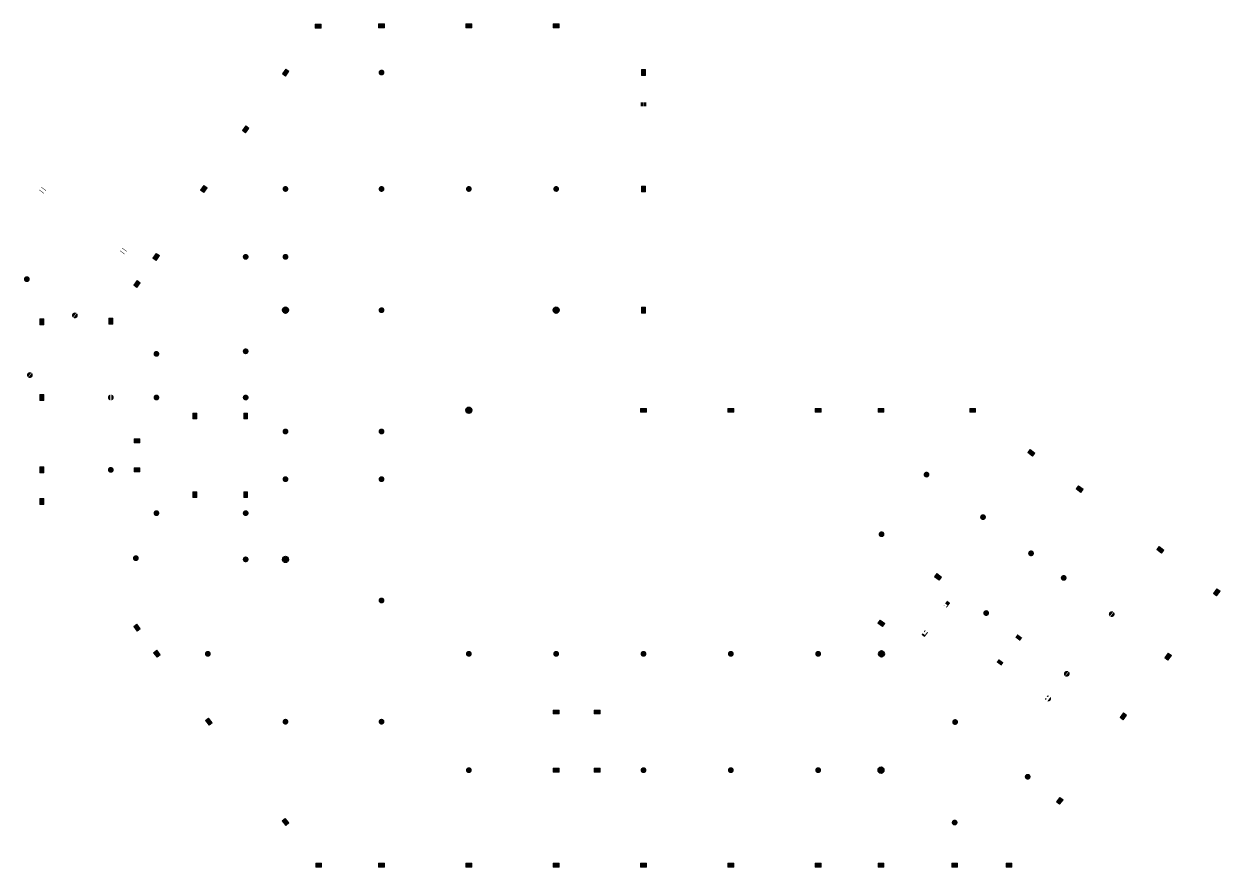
# Model space of a CAD drawing. Header units: inches. Extents: x 625 to 2719, y 1 to 1360.
# Drawn here: x 2279.6 to 2402.9, y 245.4 to 332.3 of the extents above; entities that cross this region are included whole.
import ezdxf

# ---------------------------------------------------------------- set-up
doc = ezdxf.new("R2010")
doc.units = ezdxf.units.IN
doc.header["$MEASUREMENT"] = 0
doc.layers.add('A-COLS', color=52, linetype='Continuous', lineweight=9)
doc.layers.add('A-WALL', color=113, linetype='Continuous', lineweight=9)

# ---------------------------------------------------------------- blocks, each defined once
blk = doc.blocks.new('M_Round Column - 600mm-1311491-3_ GROUND FLOOR LVL')
at = {"layer": 'A-COLS'}
blk.add_hatch(color=256, dxfattribs=at).paths.add_polyline_path([(0, -300), (59, -294), (115, -277), (167, -249), (212, -212), (249, -167), (277, -115), (294, -59), (300, 0), (294, 59), (277, 115), (249, 167), (212, 212), (167, 249), (115, 277), (59, 294), (0, 300), (-59, 294), (-115, 277), (-167, 249), (-212, 212), (-249, 167), (-277, 115), (-294, 59), (-300, 0), (-294, -59), (-277, -115), (-249, -167), (-212, -212), (-167, -249), (-115, -277), (-59, -294)], flags=0)
at = {"layer": 'A-COLS', "lineweight": 35}
for start, end in [(90, 180), (180, 360), (360, 90)]:
    blk.add_arc((0, 0), 300, start, end, dxfattribs=at)
blk = doc.blocks.new('COLUMN 400X600')
at = {"layer": 'A-WALL'}
blk.add_hatch(color=256, dxfattribs=at).paths.add_polyline_path([(-50065, 63928), (-49665, 63928), (-49665, 64528), (-50065, 64528)])
for p, q in [((-50065, 64328), (-49665, 64328)), ((-50065, 64228), (-49665, 64228)), ((-50065, 64128), (-49665, 64128)), ((-49965, 64528), (-49965, 63928)), ((-49865, 64528), (-49865, 63928)), ((-49765, 64528), (-49765, 63928))]:
    blk.add_line(p, q)
blk.add_lwpolyline([(-49665, 63928), (-50065, 63928), (-50065, 64528), (-49665, 64528)], close=True, dxfattribs=at)
blk = doc.blocks.new('DSC')
at = {"layer": 'A-COLS'}
for points in [[(217767, 74626), (217825, 74632), (217882, 74649), (217934, 74677), (217979, 74714), (218016, 74759), (218044, 74811), (218061, 74868), (218067, 74926), (218061, 74985), (218044, 75041), (218016, 75093), (217979, 75138), (217934, 75176), (217882, 75203), (217825, 75220), (217767, 75226), (217708, 75220), (217652, 75203), (217600, 75176), (217555, 75138), (217517, 75093), (217490, 75041), (217473, 74985), (217467, 74926), (217473, 74868), (217490, 74811), (217517, 74759), (217555, 74714), (217600, 74677), (217652, 74649), (217708, 74632)], [(245667, 74626), (245725, 74632), (245782, 74649), (245834, 74677), (245879, 74714), (245916, 74759), (245944, 74811), (245961, 74868), (245967, 74926), (245961, 74985), (245944, 75041), (245916, 75093), (245879, 75138), (245834, 75176), (245782, 75203), (245725, 75220), (245667, 75226), (245608, 75220), (245552, 75203), (245500, 75176), (245455, 75138), (245417, 75093), (245390, 75041), (245373, 74985), (245367, 74926), (245373, 74868), (245390, 74811), (245417, 74759), (245455, 74714), (245500, 74677), (245552, 74649), (245608, 74632)], [(236667, 64309), (236725, 64314), (236782, 64332), (236834, 64359), (236879, 64397), (236916, 64442), (236944, 64494), (236961, 64550), (236967, 64609), (236961, 64667), (236944, 64724), (236916, 64775), (236879, 64821), (236834, 64858), (236782, 64886), (236725, 64903), (236667, 64909), (236608, 64903), (236552, 64886), (236500, 64858), (236455, 64821), (236417, 64775), (236390, 64724), (236373, 64667), (236367, 64609), (236373, 64550), (236390, 64494), (236417, 64442), (236455, 64397), (236500, 64359), (236552, 64332), (236608, 64314)], [(279144, 27206), (279203, 27212), (279259, 27229), (279311, 27257), (279356, 27294), (279394, 27339), (279421, 27391), (279438, 27448), (279444, 27506), (279438, 27565), (279421, 27621), (279394, 27673), (279356, 27718), (279311, 27756), (279259, 27783), (279203, 27800), (279144, 27806), (279086, 27800), (279029, 27783), (278977, 27756), (278932, 27718), (278895, 27673), (278867, 27621), (278850, 27565), (278844, 27506), (278850, 27448), (278867, 27391), (278895, 27339), (278932, 27294), (278977, 27257), (279029, 27229), (279086, 27212)]]:
    blk.add_hatch(color=256, dxfattribs=at).paths.add_polyline_path(points, flags=0)
at = {"layer": 'A-WALL'}
h = blk.add_hatch(color=256, dxfattribs=at)
h.paths.add_polyline_path([(220830, 104039), (220904, 104039), (221085, 104297), (221167, 104239), (221430, 104239), (221430, 104439), (220830, 104439), (220830, 104050)], flags=0)
h.paths.add_polyline_path([(221172, 104039), (221430, 104039), (221430, 104214), (221202, 104214), (221249, 104182), (221156, 104050)], flags=0)
h = blk.add_hatch(color=256, dxfattribs=at)
h.paths.add_polyline_path([(227967, 104039), (227967, 104214), (227367, 104214), (227367, 104039)], flags=0)
h.paths.add_polyline_path([(227967, 104239), (227967, 104439), (227367, 104439), (227367, 104239)], flags=0)
h = blk.add_hatch(color=256, dxfattribs=at)
h.paths.add_polyline_path([(236967, 104039), (236967, 104214), (236367, 104214), (236367, 104039)], flags=0)
h.paths.add_polyline_path([(236967, 104239), (236967, 104439), (236367, 104439), (236367, 104239)], flags=0)
for points in [[(245367, 104039), (245967, 104039), (245967, 104239), (245953, 104239), (245953, 104264), (245967, 104264), (245967, 104439), (245367, 104439), (245367, 104239), (245667, 104239), (245667, 104214), (245367, 104214)], [(217527, 99233), (217872, 99724), (217790, 99782), (217445, 99291)], [(227667, 99126), (227725, 99132), (227782, 99149), (227834, 99177), (227879, 99214), (227916, 99259), (227944, 99311), (227961, 99368), (227967, 99426), (227961, 99485), (227944, 99541), (227916, 99593), (227879, 99638), (227834, 99676), (227782, 99703), (227725, 99720), (227667, 99726), (227608, 99720), (227552, 99703), (227500, 99676), (227455, 99638), (227417, 99593), (227390, 99541), (227373, 99485), (227367, 99426), (227373, 99368), (227390, 99311), (227417, 99259), (227455, 99214), (227500, 99177), (227552, 99149), (227608, 99132)], [(254467, 99126), (254642, 99126), (254642, 99426), (254667, 99426), (254667, 99126), (254867, 99126), (254867, 99726), (254467, 99726)], [(213413, 93378), (213758, 93869), (213676, 93927), (213331, 93436)], [(209098, 87238), (209443, 87729), (209361, 87787), (209016, 87296)], [(217767, 87126), (217825, 87132), (217882, 87149), (217934, 87177), (217979, 87214), (218016, 87259), (218044, 87311), (218061, 87368), (218067, 87426), (218061, 87485), (218044, 87541), (218016, 87593), (217979, 87638), (217934, 87676), (217882, 87703), (217825, 87720), (217767, 87726), (217708, 87720), (217652, 87703), (217600, 87676), (217555, 87638), (217517, 87593), (217490, 87541), (217473, 87485), (217467, 87426), (217473, 87368), (217490, 87311), (217517, 87259), (217555, 87214), (217600, 87177), (217652, 87149), (217708, 87132)], [(217767, 80126), (217825, 80132), (217882, 80149), (217934, 80177), (217979, 80214), (218016, 80259), (218044, 80311), (218061, 80368), (218067, 80426), (218061, 80485), (218044, 80541), (218016, 80593), (217979, 80638), (217934, 80676), (217882, 80703), (217825, 80720), (217767, 80726), (217708, 80720), (217652, 80703), (217600, 80676), (217555, 80638), (217517, 80593), (217490, 80541), (217473, 80485), (217467, 80426), (217473, 80368), (217490, 80311), (217517, 80259), (217555, 80214), (217600, 80177), (217652, 80149), (217708, 80132)], [(227667, 74626), (227725, 74632), (227782, 74649), (227834, 74677), (227879, 74714), (227916, 74759), (227944, 74811), (227961, 74868), (227967, 74926), (227961, 74985), (227944, 75041), (227916, 75093), (227879, 75138), (227834, 75176), (227782, 75203), (227725, 75220), (227667, 75226), (227667, 74926), (227642, 74926), (227642, 75225), (227587, 75215), (227535, 75196), (227487, 75167), (227446, 75129), (227412, 75085), (227387, 75035), (227372, 74982), (227367, 74926), (227373, 74868), (227390, 74811), (227417, 74759), (227455, 74714), (227500, 74677), (227552, 74649), (227608, 74632)], [(254467, 74626), (254867, 74626), (254867, 75226), (254667, 75226), (254667, 74926), (254642, 74926), (254642, 75226), (254467, 75226)], [(192567, 73421), (192567, 73721), (192767, 73721), (192767, 73421), (192867, 73421), (192867, 74021), (192467, 74021), (192467, 73421)], [(254967, 64409), (254967, 64809), (254367, 64809), (254367, 64409)], [(263967, 64409), (263967, 64609), (263667, 64609), (263667, 64634), (263967, 64634), (263967, 64809), (263367, 64809), (263367, 64409)], [(288883, 64409), (288883, 64809), (288283, 64809), (288283, 64409)], [(294771, 59882), (295011, 60202), (294532, 60563), (294291, 60244), (294451, 60123), (294571, 60283), (294731, 60163), (294611, 60003)], [(283836, 57680), (283894, 57686), (283951, 57703), (284002, 57731), (284048, 57768), (284085, 57813), (284113, 57865), (284130, 57922), (284136, 57980), (284130, 58039), (284113, 58095), (284085, 58147), (284048, 58192), (284002, 58229), (283951, 58257), (283894, 58274), (283836, 58280), (283777, 58274), (283721, 58257), (283669, 58229), (283624, 58192), (283586, 58147), (283559, 58095), (283542, 58039), (283536, 57980), (283542, 57922), (283559, 57865), (283586, 57813), (283624, 57768), (283669, 57731), (283721, 57703), (283777, 57686)], [(299722, 56151), (299963, 56471), (299484, 56832), (299243, 56512), (299443, 56362), (299563, 56522), (299643, 56461), (299522, 56302)], [(308037, 49885), (308278, 50205), (307799, 50566), (307558, 50246), (307718, 50126), (307838, 50286), (307998, 50165), (307878, 50005)], [(209767, 39206), (209825, 39212), (209882, 39229), (209934, 39257), (209979, 39294), (210016, 39339), (210044, 39391), (210061, 39448), (210067, 39506), (210061, 39565), (210044, 39621), (210016, 39673), (209979, 39718), (209934, 39756), (209882, 39783), (209825, 39800), (209767, 39806), (209708, 39800), (209652, 39783), (209600, 39756), (209555, 39718), (209517, 39673), (209490, 39621), (209473, 39565), (209467, 39506), (209473, 39448), (209490, 39391), (209517, 39339), (209555, 39294), (209600, 39257), (209652, 39229), (209708, 39212)], [(245667, 39206), (245725, 39212), (245782, 39229), (245834, 39257), (245879, 39294), (245916, 39339), (245944, 39391), (245961, 39448), (245967, 39506), (245961, 39565), (245944, 39621), (245916, 39673), (245879, 39718), (245834, 39756), (245782, 39783), (245725, 39800), (245667, 39806), (245608, 39800), (245552, 39783), (245500, 39756), (245455, 39718), (245417, 39673), (245390, 39621), (245373, 39565), (245367, 39506), (245373, 39448), (245390, 39391), (245417, 39339), (245455, 39294), (245500, 39257), (245552, 39229), (245608, 39212)], [(254667, 39206), (254725, 39212), (254782, 39229), (254834, 39257), (254879, 39294), (254916, 39339), (254944, 39391), (254961, 39448), (254967, 39506), (254667, 39506), (254667, 39531), (254966, 39531), (254956, 39586), (254936, 39638), (254907, 39686), (254870, 39727), (254826, 39761), (254776, 39786), (254722, 39801), (254667, 39806), (254608, 39800), (254552, 39783), (254500, 39756), (254455, 39718), (254417, 39673), (254390, 39621), (254373, 39565), (254367, 39506), (254373, 39448), (254390, 39391), (254417, 39339), (254455, 39294), (254500, 39257), (254552, 39229), (254608, 39212)], [(250190, 33306), (250190, 33706), (249590, 33706), (249590, 33606), (249990, 33606), (249990, 33406), (249590, 33406), (249590, 33306)], [(217767, 32206), (217825, 32212), (217882, 32229), (217934, 32257), (217979, 32294), (218016, 32339), (218044, 32391), (218061, 32448), (218067, 32506), (218061, 32565), (218044, 32621), (218016, 32673), (217979, 32718), (217934, 32756), (217882, 32783), (217825, 32800), (217767, 32806), (217708, 32800), (217652, 32783), (217600, 32756), (217555, 32718), (217517, 32673), (217490, 32621), (217473, 32565), (217467, 32506), (217473, 32448), (217490, 32391), (217517, 32339), (217555, 32294), (217600, 32257), (217652, 32229), (217708, 32212)], [(294262, 26534), (294320, 26540), (294376, 26557), (294428, 26585), (294474, 26622), (294511, 26667), (294539, 26719), (294556, 26775), (294562, 26834), (294556, 26892), (294539, 26949), (294511, 27001), (294474, 27046), (294428, 27083), (294376, 27111), (294320, 27128), (294262, 27134), (294203, 27128), (294147, 27111), (294095, 27083), (294049, 27046), (294012, 27001), (293984, 26949), (293967, 26892), (293962, 26834), (293967, 26775), (293984, 26719), (294012, 26667), (294049, 26622), (294095, 26585), (294147, 26557), (294203, 26540)]]:
    blk.add_hatch(color=256, dxfattribs=at).paths.add_polyline_path(points, flags=0)
at = {"layer": 'A-WALL', "true_color": 0x000000}
for points in [[(227667, 99126), (227725, 99132), (227782, 99149), (227834, 99177), (227879, 99214), (227916, 99259), (227944, 99311), (227961, 99368), (227967, 99426), (227961, 99485), (227944, 99541), (227916, 99593), (227879, 99638), (227834, 99676), (227782, 99703), (227725, 99720), (227667, 99726), (227608, 99720), (227552, 99703), (227500, 99676), (227455, 99638), (227417, 99593), (227390, 99541), (227373, 99485), (227367, 99426), (227373, 99368), (227390, 99311), (227417, 99259), (227455, 99214), (227500, 99177), (227552, 99149), (227608, 99132)], [(217767, 87126), (217825, 87132), (217882, 87149), (217934, 87177), (217979, 87214), (218016, 87259), (218044, 87311), (218061, 87368), (218067, 87426), (218061, 87485), (218044, 87541), (218016, 87593), (217979, 87638), (217934, 87676), (217882, 87703), (217825, 87720), (217767, 87726), (217708, 87720), (217652, 87703), (217600, 87676), (217555, 87638), (217517, 87593), (217490, 87541), (217473, 87485), (217467, 87426), (217473, 87368), (217490, 87311), (217517, 87259), (217555, 87214), (217600, 87177), (217652, 87149), (217708, 87132)], [(227667, 87126), (227725, 87132), (227782, 87149), (227834, 87177), (227879, 87214), (227916, 87259), (227944, 87311), (227961, 87368), (227967, 87426), (227961, 87485), (227944, 87541), (227916, 87593), (227879, 87638), (227834, 87676), (227782, 87703), (227725, 87720), (227667, 87726), (227608, 87720), (227552, 87703), (227500, 87676), (227455, 87638), (227417, 87593), (227390, 87541), (227373, 87485), (227367, 87426), (227373, 87368), (227390, 87311), (227417, 87259), (227455, 87214), (227500, 87177), (227552, 87149), (227608, 87132)], [(236667, 87126), (236725, 87132), (236782, 87149), (236834, 87177), (236879, 87214), (236916, 87259), (236944, 87311), (236961, 87368), (236967, 87426), (236961, 87485), (236944, 87541), (236916, 87593), (236879, 87638), (236834, 87676), (236782, 87703), (236725, 87720), (236667, 87726), (236608, 87720), (236552, 87703), (236500, 87676), (236455, 87638), (236417, 87593), (236390, 87541), (236373, 87485), (236367, 87426), (236373, 87368), (236390, 87311), (236417, 87259), (236455, 87214), (236500, 87177), (236552, 87149), (236608, 87132)], [(245667, 87126), (245725, 87132), (245782, 87149), (245834, 87177), (245879, 87214), (245916, 87259), (245944, 87311), (245961, 87368), (245967, 87426), (245961, 87485), (245944, 87541), (245916, 87593), (245879, 87638), (245834, 87676), (245782, 87703), (245725, 87720), (245667, 87726), (245608, 87720), (245552, 87703), (245500, 87676), (245455, 87638), (245417, 87593), (245390, 87541), (245373, 87485), (245367, 87426), (245373, 87368), (245390, 87311), (245417, 87259), (245455, 87214), (245500, 87177), (245552, 87149), (245608, 87132)], [(213667, 80126), (213725, 80132), (213782, 80149), (213834, 80177), (213879, 80214), (213916, 80259), (213944, 80311), (213961, 80368), (213967, 80426), (213961, 80485), (213944, 80541), (213916, 80593), (213879, 80638), (213834, 80676), (213782, 80703), (213725, 80720), (213667, 80726), (213608, 80720), (213552, 80703), (213500, 80676), (213455, 80638), (213417, 80593), (213390, 80541), (213373, 80485), (213367, 80426), (213373, 80368), (213390, 80311), (213417, 80259), (213455, 80214), (213500, 80177), (213552, 80149), (213608, 80132)], [(217767, 80126), (217825, 80132), (217882, 80149), (217934, 80177), (217979, 80214), (218016, 80259), (218044, 80311), (218061, 80368), (218067, 80426), (218061, 80485), (218044, 80541), (218016, 80593), (217979, 80638), (217934, 80676), (217882, 80703), (217825, 80720), (217767, 80726), (217708, 80720), (217652, 80703), (217600, 80676), (217555, 80638), (217517, 80593), (217490, 80541), (217473, 80485), (217467, 80426), (217473, 80368), (217490, 80311), (217517, 80259), (217555, 80214), (217600, 80177), (217652, 80149), (217708, 80132)], [(191111, 77822), (191170, 77828), (191226, 77845), (191278, 77873), (191323, 77910), (191361, 77956), (191389, 78008), (191406, 78064), (191411, 78122), (191406, 78181), (191389, 78237), (191361, 78289), (191323, 78335), (191278, 78372), (191226, 78400), (191170, 78417), (191111, 78422), (191053, 78417), (190997, 78400), (190945, 78372), (190899, 78335), (190862, 78289), (190834, 78237), (190817, 78181), (190811, 78122), (190817, 78064), (190834, 78008), (190862, 77956), (190899, 77910), (190945, 77873), (190997, 77845), (191053, 77828)], [(227667, 74626), (227725, 74632), (227782, 74649), (227834, 74677), (227879, 74714), (227916, 74759), (227944, 74811), (227961, 74868), (227967, 74926), (227961, 74985), (227944, 75041), (227916, 75093), (227879, 75138), (227834, 75176), (227782, 75203), (227725, 75220), (227667, 75226), (227608, 75220), (227552, 75203), (227500, 75176), (227455, 75138), (227417, 75093), (227390, 75041), (227373, 74985), (227367, 74926), (227373, 74868), (227390, 74811), (227417, 74759), (227455, 74714), (227500, 74677), (227552, 74649), (227608, 74632)], [(204467, 70126), (204525, 70132), (204582, 70149), (204634, 70177), (204679, 70214), (204716, 70259), (204744, 70311), (204761, 70368), (204767, 70426), (204761, 70485), (204744, 70541), (204716, 70593), (204679, 70638), (204634, 70676), (204582, 70703), (204525, 70720), (204467, 70726), (204408, 70720), (204352, 70703), (204300, 70676), (204255, 70638), (204217, 70593), (204190, 70541), (204173, 70485), (204167, 70426), (204173, 70368), (204190, 70311), (204217, 70259), (204255, 70214), (204300, 70177), (204352, 70149), (204408, 70132)], [(213667, 70391), (213725, 70397), (213782, 70414), (213834, 70442), (213879, 70479), (213916, 70524), (213944, 70576), (213961, 70633), (213967, 70691), (213961, 70750), (213944, 70806), (213916, 70858), (213879, 70903), (213834, 70941), (213782, 70968), (213725, 70985), (213667, 70991), (213608, 70985), (213552, 70968), (213500, 70941), (213455, 70903), (213417, 70858), (213390, 70806), (213373, 70750), (213367, 70691), (213373, 70633), (213390, 70576), (213417, 70524), (213455, 70479), (213500, 70442), (213552, 70414), (213608, 70397)], [(191429, 67942), (191491, 67949), (191544, 67965), (191596, 67992), (191641, 68030), (191678, 68075), (191706, 68127), (191723, 68183), (191729, 68242), (191723, 68300), (191706, 68357), (191678, 68408), (191641, 68454), (191628, 68465), (191330, 68069), (191290, 68099), (191588, 68495), (191544, 68519), (191487, 68536), (191429, 68542), (191370, 68536), (191314, 68519), (191262, 68491), (191217, 68454), (191179, 68408), (191152, 68357), (191135, 68300), (191129, 68242), (191135, 68183), (191152, 68127), (191179, 68075), (191217, 68030), (191262, 67992), (191314, 67965), (191370, 67947)], [(204467, 65626), (204525, 65632), (204582, 65649), (204634, 65677), (204679, 65714), (204716, 65759), (204744, 65811), (204761, 65868), (204767, 65926), (204761, 65985), (204744, 66041), (204716, 66093), (204679, 66138), (204634, 66176), (204582, 66203), (204525, 66220), (204467, 66226), (204408, 66220), (204352, 66203), (204300, 66176), (204255, 66138), (204217, 66093), (204190, 66041), (204173, 65985), (204167, 65926), (204173, 65868), (204190, 65811), (204217, 65759), (204255, 65714), (204300, 65677), (204352, 65649), (204408, 65632)], [(213667, 65626), (213725, 65632), (213782, 65649), (213834, 65677), (213879, 65714), (213916, 65759), (213944, 65811), (213961, 65868), (213967, 65926), (213961, 65985), (213944, 66041), (213916, 66093), (213879, 66138), (213834, 66176), (213782, 66203), (213725, 66220), (213667, 66226), (213608, 66220), (213552, 66203), (213500, 66176), (213455, 66138), (213417, 66093), (213390, 66041), (213373, 65985), (213367, 65926), (213373, 65868), (213390, 65811), (213417, 65759), (213455, 65714), (213500, 65677), (213552, 65649), (213608, 65632)], [(217767, 62126), (217825, 62132), (217882, 62149), (217934, 62177), (217979, 62214), (218016, 62259), (218044, 62311), (218061, 62368), (218067, 62426), (218061, 62485), (218044, 62541), (218016, 62593), (217979, 62638), (217934, 62676), (217882, 62703), (217825, 62720), (217767, 62726), (217708, 62720), (217652, 62703), (217600, 62676), (217555, 62638), (217517, 62593), (217490, 62541), (217473, 62485), (217467, 62426), (217473, 62368), (217490, 62311), (217517, 62259), (217555, 62214), (217600, 62177), (217652, 62149), (217708, 62132)], [(227667, 62126), (227725, 62132), (227782, 62149), (227834, 62177), (227879, 62214), (227916, 62259), (227944, 62311), (227961, 62368), (227967, 62426), (227961, 62485), (227944, 62541), (227916, 62593), (227879, 62638), (227834, 62676), (227782, 62703), (227725, 62720), (227667, 62726), (227608, 62720), (227552, 62703), (227500, 62676), (227455, 62638), (227417, 62593), (227390, 62541), (227373, 62485), (227367, 62426), (227373, 62368), (227390, 62311), (227417, 62259), (227455, 62214), (227500, 62177), (227552, 62149), (227608, 62132)], [(199767, 58166), (199825, 58172), (199882, 58189), (199934, 58217), (199979, 58254), (200016, 58299), (200044, 58351), (200061, 58408), (200067, 58466), (200061, 58525), (200044, 58581), (200016, 58633), (199979, 58678), (199934, 58716), (199882, 58743), (199825, 58760), (199767, 58766), (199708, 58760), (199652, 58743), (199600, 58716), (199555, 58678), (199517, 58633), (199490, 58581), (199473, 58525), (199467, 58466), (199473, 58408), (199490, 58351), (199517, 58299), (199555, 58254), (199600, 58217), (199652, 58189), (199708, 58172)], [(283836, 57680), (283894, 57686), (283951, 57703), (284002, 57731), (284048, 57768), (284085, 57813), (284113, 57865), (284130, 57922), (284136, 57980), (284130, 58039), (284113, 58095), (284085, 58147), (284048, 58192), (284002, 58229), (283951, 58257), (283894, 58274), (283836, 58280), (283777, 58274), (283721, 58257), (283669, 58229), (283624, 58192), (283586, 58147), (283559, 58095), (283542, 58039), (283536, 57980), (283542, 57922), (283559, 57865), (283586, 57813), (283624, 57768), (283669, 57731), (283721, 57703), (283777, 57686)], [(217767, 57206), (217825, 57212), (217882, 57229), (217934, 57257), (217979, 57294), (218016, 57339), (218044, 57391), (218061, 57448), (218067, 57506), (218061, 57565), (218044, 57621), (218016, 57673), (217979, 57718), (217934, 57756), (217882, 57783), (217825, 57800), (217767, 57806), (217708, 57800), (217652, 57783), (217600, 57756), (217555, 57718), (217517, 57673), (217490, 57621), (217473, 57565), (217467, 57506), (217473, 57448), (217490, 57391), (217517, 57339), (217555, 57294), (217600, 57257), (217652, 57229), (217708, 57212)], [(227667, 57206), (227725, 57212), (227782, 57229), (227834, 57257), (227879, 57294), (227916, 57339), (227944, 57391), (227961, 57448), (227967, 57506), (227961, 57565), (227944, 57621), (227916, 57673), (227879, 57718), (227834, 57756), (227782, 57783), (227725, 57800), (227667, 57806), (227608, 57800), (227552, 57783), (227500, 57756), (227455, 57718), (227417, 57673), (227390, 57621), (227373, 57565), (227367, 57506), (227373, 57448), (227390, 57391), (227417, 57339), (227455, 57294), (227500, 57257), (227552, 57229), (227608, 57212)], [(204467, 53706), (204525, 53712), (204582, 53729), (204634, 53757), (204679, 53794), (204716, 53839), (204744, 53891), (204761, 53948), (204767, 54006), (204761, 54065), (204744, 54121), (204716, 54173), (204679, 54218), (204634, 54256), (204582, 54283), (204525, 54300), (204467, 54306), (204408, 54300), (204352, 54283), (204300, 54256), (204255, 54218), (204217, 54173), (204190, 54121), (204173, 54065), (204167, 54006), (204173, 53948), (204190, 53891), (204217, 53839), (204255, 53794), (204300, 53757), (204352, 53729), (204408, 53712)], [(213667, 53706), (213725, 53712), (213782, 53729), (213834, 53757), (213879, 53794), (213916, 53839), (213944, 53891), (213961, 53948), (213967, 54006), (213961, 54065), (213944, 54121), (213916, 54173), (213879, 54218), (213834, 54256), (213782, 54283), (213725, 54300), (213667, 54306), (213608, 54300), (213552, 54283), (213500, 54256), (213455, 54218), (213417, 54173), (213390, 54121), (213373, 54065), (213367, 54006), (213373, 53948), (213390, 53891), (213417, 53839), (213455, 53794), (213500, 53757), (213552, 53729), (213608, 53712)], [(289656, 53294), (289715, 53300), (289771, 53317), (289823, 53345), (289868, 53382), (289906, 53427), (289933, 53479), (289950, 53535), (289956, 53594), (289950, 53653), (289933, 53709), (289906, 53761), (289868, 53806), (289823, 53843), (289771, 53871), (289715, 53888), (289656, 53894), (289598, 53888), (289541, 53871), (289490, 53843), (289444, 53806), (289407, 53761), (289379, 53709), (289362, 53653), (289356, 53594), (289362, 53535), (289379, 53479), (289407, 53427), (289444, 53382), (289490, 53345), (289541, 53317), (289598, 53300)], [(279202, 51531), (279260, 51536), (279317, 51553), (279368, 51581), (279414, 51618), (279451, 51664), (279479, 51716), (279496, 51772), (279502, 51831), (279496, 51889), (279479, 51945), (279451, 51997), (279414, 52043), (279368, 52080), (279317, 52108), (279260, 52125), (279202, 52131), (279143, 52125), (279087, 52108), (279035, 52080), (278990, 52043), (278952, 51997), (278925, 51945), (278908, 51889), (278902, 51831), (278908, 51772), (278925, 51716), (278952, 51664), (278990, 51618), (279035, 51581), (279087, 51553), (279143, 51536)], [(202347, 49061), (202405, 49067), (202462, 49084), (202514, 49112), (202559, 49149), (202596, 49194), (202624, 49246), (202641, 49303), (202647, 49361), (202641, 49420), (202624, 49476), (202596, 49528), (202559, 49573), (202514, 49611), (202462, 49638), (202405, 49655), (202347, 49661), (202288, 49655), (202232, 49638), (202180, 49611), (202135, 49573), (202097, 49528), (202070, 49476), (202053, 49420), (202047, 49361), (202053, 49303), (202070, 49246), (202097, 49194), (202135, 49149), (202180, 49112), (202232, 49084), (202288, 49067)], [(213667, 48941), (213725, 48947), (213782, 48964), (213834, 48992), (213879, 49029), (213916, 49074), (213944, 49126), (213961, 49183), (213967, 49241), (213961, 49300), (213944, 49356), (213916, 49408), (213879, 49453), (213834, 49491), (213782, 49518), (213725, 49535), (213667, 49541), (213608, 49535), (213552, 49518), (213500, 49491), (213455, 49453), (213417, 49408), (213390, 49356), (213373, 49300), (213367, 49241), (213373, 49183), (213390, 49126), (213417, 49074), (213455, 49029), (213500, 48992), (213552, 48964), (213608, 48947)], [(294608, 49563), (294666, 49569), (294723, 49586), (294774, 49613), (294820, 49651), (294857, 49696), (294885, 49748), (294902, 49804), (294908, 49863), (294902, 49921), (294885, 49978), (294857, 50029), (294820, 50075), (294774, 50112), (294723, 50140), (294666, 50157), (294608, 50163), (294549, 50157), (294493, 50140), (294441, 50112), (294396, 50075), (294358, 50029), (294331, 49978), (294314, 49921), (294308, 49863), (294314, 49804), (294331, 49748), (294358, 49696), (294396, 49651), (294441, 49613), (294493, 49586), (294549, 49569)], [(285151, 47097), (285392, 47416), (284913, 47778), (284672, 47458)], [(297972, 47028), (298030, 47034), (298086, 47051), (298138, 47078), (298184, 47116), (298221, 47161), (298249, 47213), (298266, 47269), (298272, 47328), (298266, 47386), (298249, 47443), (298221, 47495), (298184, 47540), (298138, 47577), (298086, 47605), (298030, 47622), (297972, 47628), (297913, 47622), (297857, 47605), (297805, 47577), (297760, 47540), (297722, 47495), (297694, 47443), (297677, 47386), (297672, 47328), (297677, 47269), (297694, 47213), (297722, 47161), (297760, 47116), (297805, 47078), (297857, 47051), (297913, 47034)], [(227667, 44706), (227725, 44712), (227782, 44729), (227834, 44757), (227879, 44794), (227916, 44839), (227944, 44891), (227961, 44948), (227967, 45006), (227961, 45065), (227944, 45121), (227916, 45173), (227879, 45218), (227834, 45256), (227782, 45283), (227725, 45300), (227667, 45306), (227608, 45300), (227552, 45283), (227500, 45256), (227455, 45218), (227417, 45173), (227390, 45121), (227373, 45065), (227367, 45006), (227373, 44948), (227390, 44891), (227417, 44839), (227455, 44794), (227500, 44757), (227552, 44729), (227608, 44712)], [(289983, 43406), (290042, 43412), (290098, 43429), (290150, 43457), (290196, 43494), (290233, 43539), (290261, 43591), (290278, 43648), (290283, 43706), (290278, 43765), (290261, 43821), (290233, 43873), (290196, 43918), (290150, 43955), (290098, 43983), (290042, 44000), (289983, 44006), (289925, 44000), (289869, 43983), (289817, 43955), (289771, 43918), (289734, 43873), (289706, 43821), (289689, 43765), (289683, 43706), (289689, 43648), (289706, 43591), (289734, 43539), (289771, 43494), (289817, 43457), (289869, 43429), (289925, 43412)], [(279300, 42316), (279503, 42586), (279367, 42688), (279405, 42738), (279061, 42996), (278820, 42677)], [(293457, 40838), (293698, 41158), (293218, 41519), (292978, 41199)], [(209767, 39206), (209825, 39212), (209882, 39229), (209934, 39257), (209979, 39294), (210016, 39339), (210044, 39391), (210061, 39448), (210067, 39506), (210061, 39565), (210044, 39621), (210016, 39673), (209979, 39718), (209934, 39756), (209882, 39783), (209825, 39800), (209767, 39806), (209708, 39800), (209652, 39783), (209600, 39756), (209555, 39718), (209517, 39673), (209490, 39621), (209473, 39565), (209467, 39506), (209473, 39448), (209490, 39391), (209517, 39339), (209555, 39294), (209600, 39257), (209652, 39229), (209708, 39212)], [(236667, 39206), (236725, 39212), (236782, 39229), (236834, 39257), (236879, 39294), (236916, 39339), (236944, 39391), (236961, 39448), (236967, 39506), (236961, 39565), (236944, 39621), (236916, 39673), (236879, 39718), (236834, 39756), (236782, 39783), (236725, 39800), (236667, 39806), (236608, 39800), (236552, 39783), (236500, 39756), (236455, 39718), (236417, 39673), (236390, 39621), (236373, 39565), (236367, 39506), (236373, 39448), (236390, 39391), (236417, 39339), (236455, 39294), (236500, 39257), (236552, 39229), (236608, 39212)], [(245667, 39206), (245725, 39212), (245782, 39229), (245834, 39257), (245879, 39294), (245916, 39339), (245944, 39391), (245961, 39448), (245967, 39506), (245961, 39565), (245944, 39621), (245916, 39673), (245879, 39718), (245834, 39756), (245782, 39783), (245725, 39800), (245667, 39806), (245608, 39800), (245552, 39783), (245500, 39756), (245455, 39718), (245417, 39673), (245390, 39621), (245373, 39565), (245367, 39506), (245373, 39448), (245390, 39391), (245417, 39339), (245455, 39294), (245500, 39257), (245552, 39229), (245608, 39212)], [(254667, 39206), (254725, 39212), (254782, 39229), (254834, 39257), (254879, 39294), (254916, 39339), (254944, 39391), (254961, 39448), (254967, 39506), (254961, 39565), (254944, 39621), (254916, 39673), (254879, 39718), (254834, 39756), (254782, 39783), (254725, 39800), (254667, 39806), (254608, 39800), (254552, 39783), (254500, 39756), (254455, 39718), (254417, 39673), (254390, 39621), (254373, 39565), (254367, 39506), (254373, 39448), (254390, 39391), (254417, 39339), (254455, 39294), (254500, 39257), (254552, 39229), (254608, 39212)], [(263667, 39206), (263725, 39212), (263782, 39229), (263834, 39257), (263879, 39294), (263916, 39339), (263944, 39391), (263961, 39448), (263967, 39506), (263961, 39565), (263944, 39621), (263916, 39673), (263879, 39718), (263834, 39756), (263782, 39783), (263725, 39800), (263667, 39806), (263608, 39800), (263552, 39783), (263500, 39756), (263455, 39718), (263417, 39673), (263390, 39621), (263373, 39565), (263367, 39506), (263373, 39448), (263390, 39391), (263417, 39339), (263455, 39294), (263500, 39257), (263552, 39229), (263608, 39212)], [(272667, 39206), (272725, 39212), (272782, 39229), (272834, 39257), (272879, 39294), (272916, 39339), (272944, 39391), (272961, 39448), (272967, 39506), (272961, 39565), (272944, 39621), (272916, 39673), (272879, 39718), (272834, 39756), (272782, 39783), (272725, 39800), (272667, 39806), (272608, 39800), (272552, 39783), (272500, 39756), (272455, 39718), (272417, 39673), (272390, 39621), (272373, 39565), (272367, 39506), (272373, 39448), (272390, 39391), (272417, 39339), (272455, 39294), (272500, 39257), (272552, 39229), (272608, 39212)], [(291531, 38283), (291772, 38602), (291293, 38963), (291052, 38644)], [(298289, 37147), (298351, 37154), (298404, 37170), (298456, 37198), (298501, 37235), (298539, 37281), (298566, 37332), (298583, 37389), (298589, 37447), (298583, 37506), (298566, 37562), (298539, 37614), (298501, 37659), (298488, 37670), (298191, 37275), (298151, 37305), (298449, 37700), (298404, 37724), (298348, 37741), (298289, 37747), (298231, 37741), (298174, 37724), (298123, 37697), (298077, 37659), (298040, 37614), (298012, 37562), (297995, 37506), (297989, 37447), (297995, 37389), (298012, 37332), (298040, 37281), (298077, 37235), (298123, 37198), (298174, 37170), (298231, 37153)], [(217767, 32206), (217825, 32212), (217882, 32229), (217934, 32257), (217979, 32294), (218016, 32339), (218044, 32391), (218061, 32448), (218067, 32506), (218061, 32565), (218044, 32621), (218016, 32673), (217979, 32718), (217934, 32756), (217882, 32783), (217825, 32800), (217767, 32806), (217708, 32800), (217652, 32783), (217600, 32756), (217555, 32718), (217517, 32673), (217490, 32621), (217473, 32565), (217467, 32506), (217473, 32448), (217490, 32391), (217517, 32339), (217555, 32294), (217600, 32257), (217652, 32229), (217708, 32212)], [(227667, 32206), (227725, 32212), (227782, 32229), (227834, 32257), (227879, 32294), (227916, 32339), (227944, 32391), (227961, 32448), (227967, 32506), (227961, 32565), (227944, 32621), (227916, 32673), (227879, 32718), (227834, 32756), (227782, 32783), (227725, 32800), (227667, 32806), (227608, 32800), (227552, 32783), (227500, 32756), (227455, 32718), (227417, 32673), (227390, 32621), (227373, 32565), (227367, 32506), (227373, 32448), (227390, 32391), (227417, 32339), (227455, 32294), (227500, 32257), (227552, 32229), (227608, 32212)], [(286778, 32173), (286836, 32179), (286893, 32196), (286945, 32224), (286990, 32261), (287027, 32307), (287055, 32358), (287072, 32415), (287078, 32473), (287072, 32532), (287055, 32588), (287027, 32640), (286990, 32685), (286945, 32723), (286893, 32750), (286836, 32768), (286778, 32773), (286719, 32768), (286663, 32750), (286611, 32723), (286566, 32685), (286528, 32640), (286501, 32588), (286484, 32532), (286478, 32473), (286484, 32415), (286501, 32358), (286528, 32307), (286566, 32261), (286611, 32224), (286663, 32196), (286719, 32179)], [(236667, 27206), (236725, 27212), (236782, 27229), (236834, 27257), (236879, 27294), (236916, 27339), (236944, 27391), (236961, 27448), (236967, 27506), (236961, 27565), (236944, 27621), (236916, 27673), (236879, 27718), (236834, 27756), (236782, 27783), (236725, 27800), (236667, 27806), (236608, 27800), (236552, 27783), (236500, 27756), (236455, 27718), (236417, 27673), (236390, 27621), (236373, 27565), (236367, 27506), (236373, 27448), (236390, 27391), (236417, 27339), (236455, 27294), (236500, 27257), (236552, 27229), (236608, 27212)], [(254667, 27206), (254725, 27212), (254782, 27229), (254834, 27257), (254879, 27294), (254916, 27339), (254944, 27391), (254961, 27448), (254967, 27506), (254961, 27565), (254944, 27621), (254916, 27673), (254879, 27718), (254834, 27756), (254782, 27783), (254725, 27800), (254667, 27806), (254608, 27800), (254552, 27783), (254500, 27756), (254455, 27718), (254417, 27673), (254390, 27621), (254373, 27565), (254367, 27506), (254373, 27448), (254390, 27391), (254417, 27339), (254455, 27294), (254500, 27257), (254552, 27229), (254608, 27212)], [(263667, 27206), (263725, 27212), (263782, 27229), (263834, 27257), (263879, 27294), (263916, 27339), (263944, 27391), (263961, 27448), (263967, 27506), (263961, 27565), (263944, 27621), (263916, 27673), (263879, 27718), (263834, 27756), (263782, 27783), (263725, 27800), (263667, 27806), (263608, 27800), (263552, 27783), (263500, 27756), (263455, 27718), (263417, 27673), (263390, 27621), (263373, 27565), (263367, 27506), (263373, 27448), (263390, 27391), (263417, 27339), (263455, 27294), (263500, 27257), (263552, 27229), (263608, 27212)], [(272667, 27206), (272725, 27212), (272782, 27229), (272834, 27257), (272879, 27294), (272916, 27339), (272944, 27391), (272961, 27448), (272967, 27506), (272961, 27565), (272944, 27621), (272916, 27673), (272879, 27718), (272834, 27756), (272782, 27783), (272725, 27800), (272667, 27806), (272608, 27800), (272552, 27783), (272500, 27756), (272455, 27718), (272417, 27673), (272390, 27621), (272373, 27565), (272367, 27506), (272373, 27448), (272390, 27391), (272417, 27339), (272455, 27294), (272500, 27257), (272552, 27229), (272608, 27212)], [(294262, 26534), (294320, 26540), (294376, 26557), (294428, 26585), (294474, 26622), (294511, 26667), (294539, 26719), (294556, 26775), (294562, 26834), (294556, 26892), (294539, 26949), (294511, 27001), (294474, 27046), (294428, 27083), (294376, 27111), (294320, 27128), (294262, 27134), (294203, 27128), (294147, 27111), (294095, 27083), (294049, 27046), (294012, 27001), (293984, 26949), (293967, 26892), (293962, 26834), (293967, 26775), (293984, 26719), (294012, 26667), (294049, 26622), (294095, 26585), (294147, 26557), (294203, 26540)], [(286734, 21813), (286793, 21819), (286849, 21836), (286901, 21864), (286946, 21901), (286984, 21947), (287012, 21999), (287029, 22055), (287034, 22113), (287029, 22172), (287012, 22228), (286984, 22280), (286946, 22326), (286901, 22363), (286849, 22391), (286793, 22408), (286734, 22413), (286676, 22408), (286620, 22391), (286568, 22363), (286522, 22326), (286485, 22280), (286457, 22228), (286440, 22172), (286434, 22113), (286440, 22055), (286457, 21999), (286485, 21947), (286522, 21901), (286568, 21864), (286620, 21836), (286676, 21819)]]:
    blk.add_hatch(color=18, dxfattribs=at).paths.add_polyline_path(points, flags=0)
at = {"layer": 'A-WALL'}
h = blk.add_hatch(color=256, dxfattribs=at)
h.paths.add_polyline_path([(254967, 95946), (254967, 96346), (254667, 96346), (254667, 95946)], flags=0)
h.paths.add_polyline_path([(254642, 95946), (254642, 96346), (254367, 96346), (254367, 95946)], flags=0)
at = {"layer": 'A-WALL', "true_color": 0x000000}
h = blk.add_hatch(color=18, dxfattribs=at)
h.paths.add_polyline_path([(192862, 86946), (192892, 86986), (192413, 87347), (192383, 87307)], flags=0)
h.paths.add_polyline_path([(193072, 87225), (193103, 87265), (192623, 87626), (192593, 87586)], flags=0)
at = {"layer": 'A-WALL'}
h = blk.add_hatch(color=256, dxfattribs=at)
h.paths.add_polyline_path([(227667, 87451), (227608, 87720), (227552, 87703), (227500, 87676), (227455, 87638), (227535, 87157), (227587, 87137), (227642, 87127), (227642, 87426)], flags=0)
h.paths.add_polyline_path([(227667, 87126), (227667, 87451), (227608, 87720), (227552, 87703), (227642, 87426)], flags=0)
h.paths.add_polyline_path([(227667, 87126), (227667, 87451), (227608, 87720), (227552, 87703), (227642, 87426)], flags=0)
h.paths.add_polyline_path([(227667, 87126), (227667, 87451), (227608, 87720), (227552, 87703), (227642, 87426)], flags=0)
h.paths.add_polyline_path([(227667, 87126), (227667, 87451), (227608, 87720), (227552, 87703), (227642, 87426)], flags=0)
h.paths.add_polyline_path([(227667, 87126), (227667, 87451), (227608, 87720), (227552, 87703), (227642, 87426)], flags=0)
h.paths.add_polyline_path([(227667, 87126), (227667, 87451), (227608, 87720), (227552, 87703), (227642, 87426)], flags=0)
h.paths.add_polyline_path([(227667, 87426), (227552, 87703), (227642, 87426)], flags=0)
h.paths.add_polyline_path([(227667, 87451), (227966, 87451), (227956, 87506), (227936, 87558), (227907, 87606), (227870, 87647), (227826, 87681), (227776, 87706), (227722, 87721), (227667, 87726)], flags=0)
h = blk.add_hatch(color=256, dxfattribs=at)
h.paths.add_polyline_path([(236671, 87126), (236730, 87133), (236787, 87151), (236839, 87180), (236884, 87219), (236920, 87266), (236947, 87319), (236963, 87376), (236667, 87376), (236667, 87426), (236367, 87426), (236373, 87367), (236390, 87310), (236418, 87258), (236456, 87212), (236503, 87175), (236555, 87148), (236612, 87131)], flags=0)
h.paths.add_polyline_path([(236368, 87451), (236667, 87451), (236667, 87476), (236963, 87476), (236947, 87534), (236920, 87588), (236882, 87635), (236837, 87673), (236784, 87702), (236727, 87720), (236667, 87726), (236611, 87721), (236558, 87706), (236508, 87681), (236464, 87647), (236426, 87606), (236397, 87558), (236378, 87506)], flags=0)
h = blk.add_hatch(color=256, dxfattribs=at)
h.paths.add_polyline_path([(254867, 87126), (254867, 87726), (254667, 87726), (254667, 87126)], flags=0)
h.paths.add_polyline_path([(254642, 87126), (254642, 87326), (254467, 87326), (254467, 87126)], flags=0)
h.paths.add_polyline_path([(254642, 87526), (254642, 87726), (254467, 87726), (254467, 87526)], flags=0)
at = {"layer": 'A-WALL', "true_color": 0x000000}
h = blk.add_hatch(color=18, dxfattribs=at)
h.paths.add_polyline_path([(201177, 80680), (201207, 80720), (200728, 81081), (200698, 81041), (201124, 80720)], flags=0)
h.paths.add_polyline_path([(201388, 80959), (201418, 80999), (200939, 81360), (200909, 81320), (201207, 81095)], flags=0)
at = {"layer": 'A-WALL'}
h = blk.add_hatch(color=256, dxfattribs=at)
h.paths.add_polyline_path([(204424, 80066), (204769, 80557), (204687, 80614), (204342, 80123)], flags=0)
h.paths.add_polyline_path([(204179, 80238), (204524, 80729), (204442, 80787), (204097, 80296)], flags=0)
h = blk.add_hatch(color=256, dxfattribs=at)
h.paths.add_polyline_path([(202458, 77267), (202602, 77472), (202520, 77530), (202376, 77325)], flags=0)
h.paths.add_polyline_path([(202213, 77440), (202558, 77931), (202476, 77988), (202131, 77497)], flags=0)
h.paths.add_polyline_path([(202659, 77554), (202803, 77758), (202721, 77816), (202577, 77611)], flags=0)
at = {"layer": 'A-WALL', "true_color": 0x000000}
h = blk.add_hatch(color=18, dxfattribs=at)
h.paths.add_polyline_path([(196063, 74091), (196121, 74097), (196178, 74114), (196230, 74142), (196275, 74179), (196312, 74225), (196340, 74276), (196357, 74333), (196363, 74391), (196357, 74450), (196340, 74506), (196312, 74558), (196275, 74603), (196262, 74614), (195903, 74138), (195948, 74114), (196004, 74097)], flags=0)
h.paths.add_polyline_path([(195864, 74168), (196222, 74644), (196178, 74668), (196121, 74685), (196063, 74691), (196004, 74685), (195948, 74668), (195896, 74641), (195851, 74603), (195813, 74558), (195786, 74506), (195769, 74450), (195763, 74391), (195769, 74333), (195786, 74276), (195813, 74225), (195851, 74179)], flags=0)
at = {"layer": 'A-WALL'}
h = blk.add_hatch(color=256, dxfattribs=at)
h.paths.add_polyline_path([(199661, 73491), (199661, 73809), (199859, 74091), (199571, 74091), (199571, 73491)], flags=0)
h.paths.add_polyline_path([(199971, 73491), (199971, 73902), (199861, 73746), (199861, 73491), (199961, 73491)], flags=0)
h = blk.add_hatch(color=256, dxfattribs=at)
h.paths.add_polyline_path([(213667, 70391), (213725, 70397), (213782, 70414), (213834, 70442), (213879, 70479), (213916, 70524), (213944, 70576), (213961, 70633), (213967, 70691), (213961, 70750), (213944, 70806), (213916, 70858), (213879, 70903), (213834, 70941), (213782, 70968), (213725, 70985), (213667, 70991)], flags=0)
h.paths.add_polyline_path([(213642, 70392), (213642, 70990), (213617, 70986), (213617, 70397)], flags=0)
h = blk.add_hatch(color=256, dxfattribs=at)
h.paths.add_polyline_path([(192567, 65626), (192567, 66226), (192467, 66226), (192467, 65626)], flags=0)
h.paths.add_polyline_path([(192767, 65626), (192867, 65626), (192867, 66226), (192767, 66226), (192767, 66113)], flags=0)
at = {"layer": 'A-WALL', "true_color": 0x000000}
h = blk.add_hatch(color=18, dxfattribs=at)
h.paths.add_polyline_path([(199807, 65630), (199825, 65632), (199882, 65649), (199934, 65677), (199979, 65714), (200016, 65759), (200044, 65811), (200061, 65868), (200067, 65926), (200061, 65985), (200044, 66041), (200016, 66093), (199979, 66138), (199934, 66176), (199882, 66203), (199825, 66220), (199807, 66222), (199807, 65632)], flags=0)
h.paths.add_polyline_path([(199726, 65630), (199726, 66222), (199708, 66220), (199652, 66203), (199600, 66176), (199555, 66138), (199517, 66093), (199490, 66041), (199473, 65985), (199467, 65926), (199473, 65868), (199490, 65811), (199517, 65759), (199555, 65714), (199600, 65677), (199652, 65649), (199708, 65632)], flags=0)
at = {"layer": 'A-WALL'}
h = blk.add_hatch(color=256, dxfattribs=at)
h.paths.add_polyline_path([(213667, 65626), (213725, 65632), (213782, 65649), (213834, 65677), (213879, 65714), (213916, 65759), (213944, 65811), (213961, 65868), (213967, 65926), (213961, 65985), (213944, 66041), (213916, 66093), (213879, 66138), (213834, 66176), (213782, 66203), (213725, 66220), (213667, 66226)], flags=0)
h.paths.add_polyline_path([(213642, 65627), (213642, 66225), (213587, 66215), (213535, 66196), (213487, 66167), (213446, 66129), (213412, 66085), (213387, 66035), (213372, 65982), (213367, 65926), (213372, 65871), (213387, 65817), (213412, 65767), (213446, 65723), (213487, 65686), (213535, 65657), (213587, 65637)], flags=0)
at = {"layer": 'A-WALL', "true_color": 0x000000}
h = blk.add_hatch(color=18, dxfattribs=at)
h.paths.add_polyline_path([(208617, 63726), (208617, 63926), (208567, 63926), (208567, 63726)], flags=0)
h.paths.add_polyline_path([(208217, 63726), (208367, 63726), (208367, 64126), (208617, 64126), (208617, 64326), (208217, 64326)], flags=0)
h = blk.add_hatch(color=18, dxfattribs=at)
h.paths.add_polyline_path([(213467, 63726), (213567, 63726), (213567, 63926), (213467, 63926)], flags=0)
h.paths.add_polyline_path([(213767, 63726), (213867, 63726), (213867, 64326), (213467, 64326), (213467, 64126), (213767, 64126), (213767, 63926)], flags=0)
at = {"layer": 'A-WALL'}
h = blk.add_hatch(color=256, dxfattribs=at)
h.paths.add_polyline_path([(272367, 64409), (272967, 64409), (272967, 64609), (272367, 64609)], flags=0)
h.paths.add_polyline_path([(272367, 64634), (272967, 64634), (272967, 64809), (272367, 64809)], flags=0)
at = {"layer": 'A-WALL', "true_color": 0x000000}
h = blk.add_hatch(color=18, dxfattribs=at)
h.paths.add_polyline_path([(202167, 61266), (202367, 61266), (202367, 61566), (202767, 61566), (202767, 61666), (202167, 61666), (202167, 61633)], flags=0)
h.paths.add_polyline_path([(202567, 61266), (202767, 61266), (202767, 61366), (202567, 61366)], flags=0)
h = blk.add_hatch(color=18, dxfattribs=at)
h.paths.add_polyline_path([(294771, 59882), (294801, 59922), (294321, 60283), (294291, 60244)], flags=0)
h.paths.add_polyline_path([(294981, 60162), (295011, 60202), (294532, 60563), (294502, 60523), (294962, 60177)], flags=0)
at = {"layer": 'A-WALL'}
h = blk.add_hatch(color=256, dxfattribs=at)
h.paths.add_polyline_path([(192467, 58166), (192867, 58166), (192867, 58366), (192567, 58366), (192567, 58766), (192467, 58766), (192467, 58646)], flags=0)
h.paths.add_polyline_path([(192867, 58566), (192867, 58766), (192767, 58766), (192767, 58566)], flags=0)
at = {"layer": 'A-WALL', "true_color": 0x000000}
h = blk.add_hatch(color=18, dxfattribs=at)
h.paths.add_polyline_path([(202767, 58266), (202767, 58366), (202367, 58366), (202367, 58666), (202167, 58666), (202167, 58266)], flags=0)
h.paths.add_polyline_path([(202767, 58566), (202767, 58666), (202567, 58666), (202567, 58566)], flags=0)
at = {"layer": 'A-WALL'}
h = blk.add_hatch(color=256, dxfattribs=at)
h.paths.add_polyline_path([(217797, 57208), (217855, 57219), (217910, 57242), (217959, 57276), (218000, 57318), (218033, 57368), (218055, 57423), (218066, 57481), (217468, 57481), (217479, 57423), (217501, 57368), (217533, 57318), (217575, 57276), (217624, 57242), (217679, 57219), (217737, 57208)], flags=0)
h.paths.add_polyline_path([(218067, 57506), (218061, 57565), (218044, 57621), (218016, 57673), (217979, 57718), (217934, 57756), (217882, 57783), (217825, 57800), (217767, 57806), (217708, 57800), (217652, 57783), (217600, 57756), (217555, 57718), (217517, 57673), (217490, 57621), (217473, 57565), (217467, 57506)], flags=0)
h = blk.add_hatch(color=256, dxfattribs=at)
h.paths.add_polyline_path([(227694, 57209), (227710, 57209), (227769, 57224), (227824, 57251), (227872, 57288), (227912, 57334), (227942, 57387), (227961, 57445), (227967, 57506), (227961, 57565), (227944, 57621), (227916, 57673), (227879, 57718), (227834, 57756), (227782, 57783), (227725, 57800), (227667, 57806), (227608, 57800), (227552, 57783), (227500, 57756), (227455, 57718), (227417, 57673), (227390, 57621), (227373, 57565), (227367, 57506), (227767, 57506), (227767, 57309), (227694, 57309), (227694, 57246)], flags=0)
h.paths.add_polyline_path([(227567, 57225), (227567, 57481), (227368, 57481), (227379, 57421), (227402, 57365), (227436, 57314), (227480, 57271), (227532, 57238)], flags=0)
at = {"layer": 'A-WALL', "true_color": 0x000000}
h = blk.add_hatch(color=18, dxfattribs=at)
h.paths.add_polyline_path([(299722, 56151), (299752, 56191), (299273, 56552), (299243, 56512)], flags=0)
h.paths.add_polyline_path([(299933, 56431), (299963, 56471), (299484, 56832), (299454, 56792)], flags=0)
h = blk.add_hatch(color=18, dxfattribs=at)
h.paths.add_polyline_path([(208617, 55606), (208617, 55806), (208317, 55806), (208317, 56206), (208217, 56206), (208217, 55606)], flags=0)
h.paths.add_polyline_path([(208517, 56006), (208617, 56006), (208617, 56206), (208517, 56206)], flags=0)
h = blk.add_hatch(color=18, dxfattribs=at)
h.paths.add_polyline_path([(213467, 55606), (213867, 55606), (213867, 56206), (213767, 56206), (213767, 55806), (213467, 55806), (213467, 55659)], flags=0)
h.paths.add_polyline_path([(213567, 56006), (213567, 56206), (213467, 56206), (213467, 56006)], flags=0)
h = blk.add_hatch(color=18, dxfattribs=at)
h.paths.add_polyline_path([(308037, 49885), (308068, 49925), (307588, 50286), (307558, 50246), (307984, 49925)], flags=0)
h.paths.add_polyline_path([(308248, 50165), (308278, 50205), (307799, 50566), (307769, 50526), (308068, 50301)], flags=0)
at = {"layer": 'A-WALL'}
h = blk.add_hatch(color=256, dxfattribs=at)
h.paths.add_polyline_path([(227667, 44706), (227725, 44712), (227782, 44729), (227834, 44757), (227879, 44794), (227916, 44839), (227944, 44891), (227961, 44948), (227967, 45006), (227961, 45065), (227944, 45121), (227916, 45173), (227879, 45218), (227834, 45256), (227782, 45283), (227725, 45300), (227667, 45306)], flags=0)
h.paths.add_polyline_path([(227642, 44707), (227642, 45305), (227587, 45295), (227535, 45276), (227487, 45247), (227446, 45209), (227412, 45165), (227387, 45115), (227372, 45062), (227367, 45006), (227372, 44951), (227387, 44897), (227412, 44847), (227446, 44803), (227487, 44766), (227535, 44737), (227587, 44717)], flags=0)
h = blk.add_hatch(color=256, dxfattribs=at)
h.paths.add_polyline_path([(285921, 44263), (286282, 44742), (285962, 44983), (285746, 44696), (285985, 44515), (285841, 44323)], flags=0)
h.paths.add_polyline_path([(285681, 44444), (285705, 44476), (285625, 44536), (285601, 44504)], flags=0)
at = {"layer": 'A-WALL', "true_color": 0x000000}
h = blk.add_hatch(color=18, dxfattribs=at)
h.paths.add_polyline_path([(302923, 43297), (302982, 43302), (303038, 43320), (303090, 43347), (303135, 43385), (303173, 43430), (303200, 43482), (303217, 43538), (303223, 43597), (303217, 43655), (303200, 43711), (303173, 43763), (303135, 43809), (303122, 43819), (302764, 43343), (302808, 43320), (302865, 43302)], flags=0)
h.paths.add_polyline_path([(302724, 43374), (303083, 43850), (303038, 43874), (302982, 43891), (302923, 43897), (302865, 43891), (302808, 43874), (302757, 43846), (302711, 43809), (302674, 43763), (302646, 43711), (302629, 43655), (302623, 43597), (302629, 43538), (302646, 43482), (302674, 43430), (302711, 43385)], flags=0)
at = {"layer": 'A-WALL'}
h = blk.add_hatch(color=256, dxfattribs=at)
h.paths.add_polyline_path([(202490, 41830), (202570, 41891), (202367, 42156), (202367, 42491), (202126, 42307)], flags=0)
h.paths.add_polyline_path([(202729, 42013), (202808, 42073), (202567, 42389), (202567, 42224)], flags=0)
h = blk.add_hatch(color=256, dxfattribs=at)
h.paths.add_polyline_path([(279300, 42316), (279360, 42396), (279040, 42637), (279221, 42876), (279061, 42996), (278820, 42677)], flags=0)
h.paths.add_polyline_path([(279480, 42556), (279540, 42635), (279381, 42756), (279320, 42676)], flags=0)
h = blk.add_hatch(color=256, dxfattribs=at)
h.paths.add_polyline_path([(283634, 41228), (283995, 41708), (283915, 41768), (283674, 41448), (283435, 41629), (283314, 41469), (283562, 41283)], flags=0)
h.paths.add_polyline_path([(283635, 41728), (283755, 41888), (283675, 41948), (283555, 41789), (283562, 41784)], flags=0)
h = blk.add_hatch(color=256, dxfattribs=at)
h.paths.add_polyline_path([(204543, 39146), (204622, 39207), (204258, 39684), (204178, 39623)], flags=0)
h.paths.add_polyline_path([(204781, 39329), (204861, 39389), (204496, 39866), (204417, 39805)], flags=0)
h = blk.add_hatch(color=256, dxfattribs=at)
h.paths.add_polyline_path([(296384, 34592), (296440, 34601), (296492, 34621), (296541, 34650), (296583, 34687), (296617, 34731), (296643, 34782), (296658, 34836), (296663, 34892), (296658, 34950), (296641, 35006), (296613, 35057), (296273, 34605), (296328, 34594)], flags=0)
h.paths.add_polyline_path([(296113, 34726), (296223, 34872), (296077, 34982), (296067, 34937), (296063, 34892), (296069, 34833), (296086, 34777), (296099, 34752)], flags=0)
h.paths.add_polyline_path([(296344, 35032), (296454, 35178), (296409, 35188), (296363, 35192), (296305, 35186), (296249, 35169), (296198, 35142)], flags=0)
h = blk.add_hatch(color=256, dxfattribs=at)
h.paths.add_polyline_path([(245561, 33306), (245567, 33306), (245567, 33606), (245967, 33606), (245967, 33706), (245367, 33706), (245367, 33306)], flags=0)
h.paths.add_polyline_path([(245767, 33306), (245967, 33306), (245967, 33406), (245767, 33406)], flags=0)
h = blk.add_hatch(color=256, dxfattribs=at)
h.paths.add_polyline_path([(209896, 32146), (209975, 32207), (209611, 32684), (209531, 32623)], flags=0)
h.paths.add_polyline_path([(210134, 32329), (210213, 32389), (209849, 32866), (209770, 32805)], flags=0)
h = blk.add_hatch(color=256, dxfattribs=at)
h.paths.add_polyline_path([(245967, 27306), (245967, 27406), (245567, 27406), (245567, 27706), (245367, 27706), (245367, 27306), (245561, 27306)], flags=0)
h.paths.add_polyline_path([(245767, 27606), (245967, 27606), (245967, 27706), (245767, 27706)], flags=0)
at = {"layer": 'A-WALL', "true_color": 0x000000}
h = blk.add_hatch(color=18, dxfattribs=at)
h.paths.add_polyline_path([(245967, 27306), (245967, 27406), (245567, 27406), (245567, 27706), (245367, 27706), (245367, 27306), (245561, 27306)], flags=0)
h.paths.add_polyline_path([(245767, 27606), (245967, 27606), (245967, 27706), (245767, 27706)], flags=0)
at = {"layer": 'A-WALL'}
h = blk.add_hatch(color=256, dxfattribs=at)
h.paths.add_polyline_path([(249590, 27306), (250190, 27306), (250190, 27706), (249990, 27706), (249990, 27406), (249590, 27406)], flags=0)
h.paths.add_polyline_path([(249790, 27606), (249790, 27706), (249590, 27706), (249590, 27606)], flags=0)
at = {"layer": 'A-WALL', "true_color": 0x000000}
h = blk.add_hatch(color=18, dxfattribs=at)
h.paths.add_polyline_path([(249590, 27306), (250190, 27306), (250190, 27706), (249990, 27706), (249990, 27406), (249590, 27406)], flags=0)
h.paths.add_polyline_path([(249790, 27606), (249790, 27706), (249590, 27706), (249590, 27606)], flags=0)
at = {"layer": 'A-WALL'}
h = blk.add_hatch(color=256, dxfattribs=at)
h.paths.add_polyline_path([(254767, 27223), (254822, 27250), (254871, 27287), (254912, 27333), (254942, 27386), (254961, 27445), (254967, 27506), (254961, 27565), (254944, 27621), (254916, 27673), (254879, 27718), (254834, 27756), (254782, 27783), (254725, 27800), (254667, 27806), (254667, 27520), (254767, 27520), (254767, 27285)], flags=0)
h.paths.add_polyline_path([(254567, 27223), (254567, 27520), (254642, 27520), (254642, 27805), (254587, 27795), (254535, 27776), (254487, 27747), (254446, 27709), (254412, 27665), (254387, 27615), (254372, 27562), (254367, 27506), (254373, 27445), (254392, 27386), (254422, 27333), (254464, 27285), (254511, 27250)], flags=0)
h = blk.add_hatch(color=256, dxfattribs=at)
h.paths.add_polyline_path([(217790, 21823), (217870, 21883), (217505, 22360), (217426, 22299)], flags=0)
h.paths.add_polyline_path([(218029, 22005), (218108, 22066), (217743, 22542), (217664, 22482)], flags=0)
h = blk.add_hatch(color=256, dxfattribs=at)
h.paths.add_polyline_path([(221479, 17520), (221479, 17620), (221130, 17620), (220900, 17920), (220879, 17920), (220879, 17520)], flags=0)
h.paths.add_polyline_path([(221229, 17820), (221479, 17820), (221479, 17920), (221152, 17920)], flags=0)
h = blk.add_hatch(color=256, dxfattribs=at)
h.paths.add_polyline_path([(227967, 17520), (227967, 17620), (227367, 17620), (227367, 17520)], flags=0)
h.paths.add_polyline_path([(227367, 17820), (227567, 17820), (227567, 17920), (227367, 17920)], flags=0)
h.paths.add_polyline_path([(227767, 17820), (227967, 17820), (227967, 17920), (227767, 17920)], flags=0)
h = blk.add_hatch(color=256, dxfattribs=at)
h.paths.add_polyline_path([(236367, 17520), (236967, 17520), (236967, 17620), (236367, 17620)], flags=0)
h.paths.add_polyline_path([(236367, 17820), (236567, 17820), (236567, 17920), (236367, 17920)], flags=0)
h.paths.add_polyline_path([(236967, 17820), (236967, 17920), (236767, 17920), (236767, 17820)], flags=0)
h = blk.add_hatch(color=256, dxfattribs=at)
h.paths.add_polyline_path([(245367, 17520), (245967, 17520), (245967, 17620), (245367, 17620)], flags=0)
h.paths.add_polyline_path([(245561, 17820), (245967, 17820), (245967, 17920), (245367, 17920), (245367, 17866), (245373, 17866), (245373, 17826), (245405, 17826), (245405, 17820)], flags=0)
h = blk.add_hatch(color=256, dxfattribs=at)
h.paths.add_polyline_path([(254367, 17520), (254967, 17520), (254967, 17620), (254367, 17620)], flags=0)
h.paths.add_polyline_path([(254767, 17820), (254967, 17820), (254967, 17920), (254767, 17920)], flags=0)
h.paths.add_polyline_path([(254567, 17820), (254567, 17920), (254367, 17920), (254367, 17820)], flags=0)
h = blk.add_hatch(color=256, dxfattribs=at)
h.paths.add_polyline_path([(263367, 17520), (263967, 17520), (263967, 17620), (263367, 17620)], flags=0)
h.paths.add_polyline_path([(263567, 17820), (263567, 17920), (263367, 17920), (263367, 17820)], flags=0)
h.paths.add_polyline_path([(263767, 17820), (263967, 17820), (263967, 17920), (263767, 17920)], flags=0)
h = blk.add_hatch(color=256, dxfattribs=at)
h.paths.add_polyline_path([(272367, 17520), (272967, 17520), (272967, 17620), (272367, 17620)], flags=0)
h.paths.add_polyline_path([(272767, 17820), (272967, 17820), (272967, 17920), (272767, 17920)], flags=0)
h.paths.add_polyline_path([(272367, 17820), (272567, 17820), (272567, 17920), (272367, 17920)], flags=0)
h = blk.add_hatch(color=256, dxfattribs=at)
h.paths.add_polyline_path([(279444, 17520), (279444, 17620), (278844, 17620), (278844, 17520)], flags=0)
h.paths.add_polyline_path([(279444, 17820), (279444, 17920), (278844, 17920), (278844, 17820)], flags=0)
h = blk.add_hatch(color=256, dxfattribs=at)
h.paths.add_polyline_path([(286434, 17520), (287034, 17520), (287034, 17620), (286434, 17620)], flags=0)
h.paths.add_polyline_path([(286634, 17820), (286634, 17920), (286434, 17920), (286434, 17820)], flags=0)
h.paths.add_polyline_path([(287034, 17820), (287034, 17920), (286834, 17920), (286834, 17820)], flags=0)
at = {"layer": 'A-COLS', "lineweight": 35}
for centre, start, end in [((217767, 74926), 90, 180), ((217767, 74926), 0, 90), ((245667, 74926), 90, 180), ((245667, 74926), 0, 90), ((217767, 74926), 180, 0), ((245667, 74926), 180, 0), ((236667, 64609), 90, 180), ((236667, 64609), 180, 0), ((236667, 64609), 0, 90), ((279144, 27506), 90, 180), ((279144, 27506), 180, 0), ((279144, 27506), 0, 90)]:
    blk.add_arc(centre, 300, start, end, dxfattribs=at)
for p, rotation in [((156901, 54350), 270.0000000000007), ((163438, 54375), 270.0000000000007), ((172438, 54375), 270.0000000000007), ((181438, 54375), 270.0000000000007), ((221652, 18201), 324.9041832129739), ((204802, 163655), 180.0000000000007), ((217538, 12346), 324.9041832129739), ((213223, 6205), 324.9041832129739), ((204802, 151655), 180.0000000000007), ((208304, -795), 324.9041832129739), ((206338, -3593), 324.9041832129739), ((204802, 139155), 180.0000000000007), ((318895, 114473), 90.00000000000071), ((327895, 114473), 90.00000000000071), ((336895, 114473), 90.00000000000071), ((343373, 114473), 90.00000000000071), ((352811, 114473), 90.00000000000071), ((266695, 111331), 90), ((375956, 61393), 52.9999999999998), ((266695, 108331), 90), ((380907, 57662), 52.9999999999998), ((389223, 51395), 52.9999999999998), ((366336, 48607), 52.99999999999994), ((312578, 127137), 142.9999999999995), ((281093, 21460), 37.40535663140729), ((360480, 43820), 52.99999999999994), ((283145, 18776), 37.40535663140729), ((307564, 120524), 142.9999999999995), ((309895, 83371), 90), ((314119, 83371), 90), ((302950, 114359), 142.9999999999995), ((288498, 11776), 37.40535663140729), ((309895, 77371), 90), ((314119, 77371), 90), ((296390, 105654), 142.9999999999995), ((296393, 1453), 37.40535663140729), ((285408, 67585), 89.9999999999999), ((291895, 67585), 89.9999999999999), ((300895, 67585), 89.9999999999999), ((309895, 67585), 89.9999999999999), ((318895, 67585), 89.9999999999999), ((327895, 67585), 89.9999999999999), ((336895, 67585), 89.9999999999999), ((343373, 67585), 89.9999999999999), ((350963, 67585), 89.9999999999999), ((356558, 67585), 89.9999999999999)]:
    blk.add_blockref('COLUMN 400X600', p, dxfattribs=dict(rotation=rotation))
for p in [(242532, 9493), (249635, 9563), (242532, 1698), (258282, -202), (263532, -202), (242532, -5762), (242532, -9023), (258282, -8322), (263532, -8322)]:
    blk.add_blockref('COLUMN 400X600', p)
at = {"layer": 'A-COLS'}
for p in [(217767, 49241), (279202, 39506)]:
    blk.add_blockref('M_Round Column - 600mm-1311491-3_ GROUND FLOOR LVL', p, dxfattribs=at)

msp = doc.modelspace()

# ---------------------------------------------------------------- block references
at = {"xscale": 0.001, "yscale": 0.001, "zscale": 0.001}
msp.add_blockref('DSC', (2088.80437, 227.84144), dxfattribs=at)

doc.saveas('drawing.dxf')
